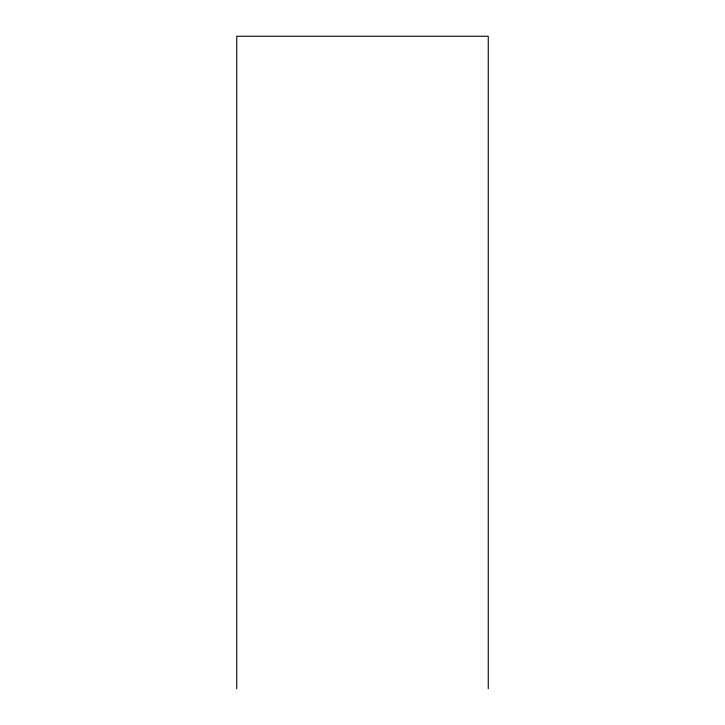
<?xml version="1.0" encoding="UTF-8"?>
<svg xmlns="http://www.w3.org/2000/svg" width="725" height="725" viewBox="0 0 725 725"><rect width="100%" height="100%" fill="white"/><g stroke="black" fill="none" stroke-linecap="round" stroke-linejoin="round"><path stroke-width="1.09" d="M488.26 688.75L488.26 36.25L236.74 36.25L236.74 688.75"/></g></svg>
